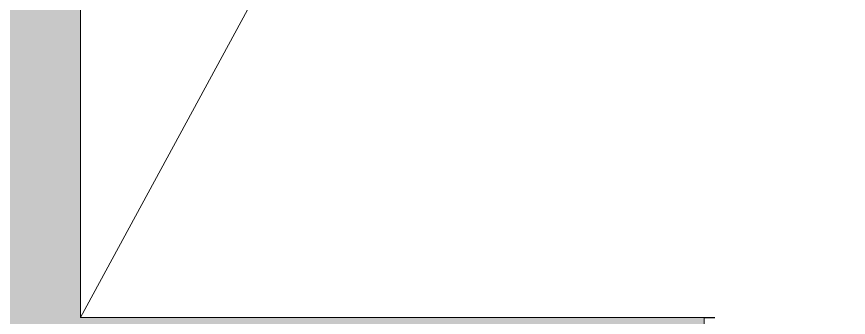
# Model space of a CAD drawing. Header units: millimetres. Extents: x -9018 to 25736, y -24663 to -1750.
# Drawn here: x -7120 to -6400, y -16580 to -16319 of the extents above; entities that cross this region are included whole.
import ezdxf

# ---------------------------------------------------------------- set-up
doc = ezdxf.new("R2010")
doc.units = ezdxf.units.MM
for name, color, linetype, lineweight in [('A-DETL-GENF', 92, 'Continuous', 9), ('A-DETL-THIN', 151, 'Continuous', 9), ('A-WALL', 113, 'Continuous', 25)]:
    doc.layers.add(name, color=color, linetype=linetype, lineweight=lineweight)

msp = doc.modelspace()

# ---------------------------------------------------------------- hatches: boundary and pattern name
at = {"layer": 'A-DETL-GENF'}
msp.add_hatch(color=7, dxfattribs=at).paths.add_polyline_path([(-2384.62, -19319.651), (-2384.62, -19139.651), (-7064.62, -19139.651), (-7064.62, -16759.651), (-6524.62, -16759.651), (-6524.62, -16579.651), (-7064.62, -16579.651), (-7064.62, -5479.651), (-5824.62, -5479.651), (-5824.62, -5299.651), (-7244.62, -5299.651), (-7244.62, -19319.651), (-3130.347, -19319.651)])

# ---------------------------------------------------------------- linework, layer by layer
at = {"layer": 'A-DETL-THIN'}
for p, q in [((-7064.62, -16579.651), (-7064.62, -5479.651)), ((-7064.62, -16579.651), (-2564.62, -8289.651)), ((-6524.62, -16579.651), (-7064.62, -16579.651)), ((-6524.62, -16759.651), (-6524.62, -16579.651))]:
    msp.add_line(p, q, dxfattribs=at)
at = {"layer": 'A-WALL'}
msp.add_line((-6524.62, -16579.651), (-6515.462, -16579.651), dxfattribs=at)

doc.saveas('drawing.dxf')
